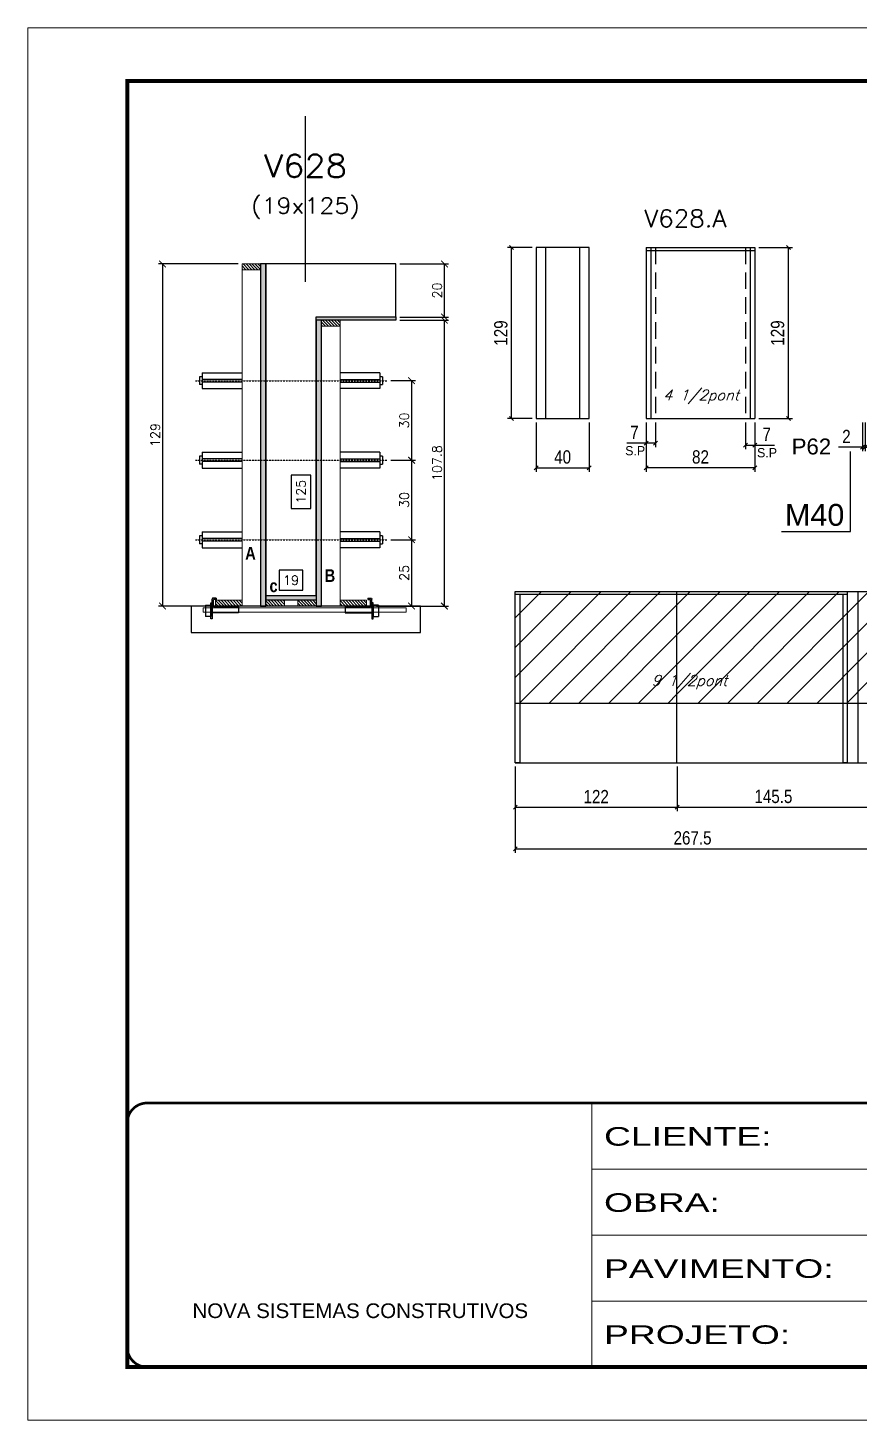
# Model space of a CAD drawing. Extents: x -20960 to -5926, y -2106 to 21915.
# Drawn here: x -7411 to -6784, y 12825 to 13875 of the extents above; entities that cross this region are included whole.
import ezdxf
from ezdxf.enums import TextEntityAlignment as Align

# ---------------------------------------------------------------- set-up
doc = ezdxf.new("R2010")
doc.units = 0
for name, pattern in [('CONTINUO', [0]), ('DASHED', [0.75, 0.5, -0.25]), ('HIDDEN', [0.375, 0.25, -0.125])]:
    doc.linetypes.add(name, pattern=pattern)
for name, color, linetype in [('5', 5, 'Continuous'), ('barrote', 251, 'Continuous'), ('COTA', 241, 'Continuous'), ('Cota Seção (2x)', 4, 'Continuous'), ('detalhes', 4, 'Continuous'), ('NOMENCLATURA', 7, 'Continuous'), ('Painéis', 200, 'Continuous'), ('presilha', 1, 'Continuous'), ('Reaproveitamento', 251, 'Continuous'), ('SARR_2.2x7', 40, 'Continuous'), ('SARR_3.5x7', 81, 'Continuous'), ('TENSOR', 3, 'Continuous'), ('texto', 7, 'Continuous'), ('Texto de Titulo', 7, 'Continuous'), ('Texto Qtd Sarr', 242, 'Continuous')]:
    doc.layers.add(name, color=color, linetype=linetype)
for name, color, linetype, lineweight in [('CONCRETO', 251, 'Continuous', 25), ('Folhas', 255, 'Continuous', 9), ('Hachura', 251, 'Continuous', 9), ('Madeira', 126, 'Continuous', 18), ('SARRAFO DE PRESSAO', 251, 'DASHED', 9), ('SCO-___-LAJ', 2, 'Continuous', 0), ('Texto Seção', 7, 'Continuous', 15)]:
    doc.layers.add(name, color=color, linetype=linetype, lineweight=lineweight)
doc.styles.add('ARIAL', font='arial.ttf')
doc.styles.add('COTA TECNICA', font='techl___.ttf', dxfattribs={"height": 10})
doc.styles.add('REGUA-120', font='ROMANS.shx', dxfattribs={"height": 15})
doc.styles.add('Romans', font='romans.shx')
doc.styles.add('ROMAS860', font='ROMAS860.SHX')
doc.styles.get("Standard").update_dxf_attribs({"font": 'arial.ttf'})
doc.styles.add('TECNICA', font='techb___.ttf', dxfattribs={"height": 10})
doc.styles.add('Tecnologia', font='')
doc.styles.get('Tecnologia').set_extended_font_data('Forgotten Futurist')
doc.dimstyles.new('Cota Seção (2x)', dxfattribs={"dimtxt": 7, "dimasz": 5, "dimexe": 3, "dimexo": 3, "dimgap": 2, "dimtad": 3, "dimdec": 1, "dimlfac": 0.5, "dimzin": 12, "dimdsep": 46, "dimtxsty": 'Romans', "dimblk": 'ARCHTICK', "dimcen": 0, "dimclrd": 4, "dimclre": 4, "dimclrt": 1, "dimadec": 1, "dimazin": 3, "dimtfac": 1, "dimtdec": 1, "dimtmove": 0, "dimatfit": 3, "dimldrblk": 'OBLIQUE', "dimfxl": 1, "dimtolj": 1, "dimtzin": 12, "dimarcsym": 0})
doc.dimstyles.new('Cota Seção interna', dxfattribs={"dimtxt": 7, "dimasz": 6, "dimexe": 0.18, "dimexo": 2, "dimgap": -4, "dimtad": 3, "dimdec": 1, "dimlfac": 0.5, "dimzin": 12, "dimdsep": 46, "dimtxsty": 'Romans', "dimblk": 'ARCHTICK', "dimcen": 0.09, "dimse1": 1, "dimse2": 1, "dimsd1": 1, "dimsd2": 1, "dimclrd": 180, "dimclre": 5, "dimclrt": 1, "dimadec": 0, "dimazin": 3, "dimtfac": 1, "dimtdec": 1, "dimtofl": 0, "dimtmove": 0, "dimatfit": 3, "dimldrblk": 'ARCHTICK', "dimfxl": 1, "dimtolj": 1, "dimtzin": 0, "dimarcsym": 0})
doc.dimstyles.new('PAINEL', dxfattribs={"dimtxt": 10, "dimasz": 3, "dimexe": 3, "dimexo": 3, "dimgap": 3, "dimtad": 1, "dimdec": 1, "dimzin": 12, "dimdsep": 46, "dimtxsty": 'COTA TECNICA', "dimblk1": 'OBLIQUE', "dimblk2": 'OBLIQUE', "dimsah": 1, "dimcen": 0.9, "dimclrd": 4, "dimclre": 4, "dimclrt": 240, "dimadec": 1, "dimazin": 3, "dimtfac": 1, "dimtdec": 1, "dimtmove": 0, "dimatfit": 3, "dimfxl": 1, "dimtolj": 1, "dimtzin": 12, "dimarcsym": 0})
pattern_1 = [(45, (-13.5, -4594.3), (-11.22532, 11.22532), [])]

# ---------------------------------------------------------------- blocks, each defined once
blk = doc.blocks.new('9999999999')
at = {"color": 30, "linetype": 'CONTINUO'}
for p, q in [((98564.6, 34230.2), (98564.6, 34429.4)), ((98564.6, 34379.6), (99584, 34379.6)), ((98564.6, 34329.8), (99488, 34329.8)), ((98564.6, 34280), (99488, 34280))]:
    blk.add_line(p, q, dxfattribs=at)
at = {"color": 30, "linetype": 'CONTINUO', "const_width": 2}
blk.add_lwpolyline([(99584, 34230.2), (99584, 34414.4, 0.414214), (99569, 34429.4), (98229, 34429.4, 0.414214), (98214, 34414.4), (98214, 34245.2, 0.414214), (98229, 34230.2), (99584, 34230.2)], format="xyb", dxfattribs=at)
at = {"layer": 'Folhas'}
blk.add_lwpolyline([(98139, 34190.2), (99624, 34190.2), (99624, 35240.2), (98139, 35240.2)], close=True, dxfattribs=at)
at = {"layer": 'Folhas', "color": 30, "const_width": 3}
blk.add_lwpolyline([(98214, 34230.2), (99584, 34230.2), (99584, 35200.2), (98214, 35200.2)], close=True, dxfattribs=at)
at = {"color": 7, "linetype": 'Continuous', "ltscale": 5, "style": 'ARIAL'}
blk.add_text('NOVA SISTEMAS CONSTRUTIVOS', height=11.059, dxfattribs=at).set_placement((98263.2, 34267.2))
at = {"layer": 'Folhas', "color": 7, "style": 'Tecnologia', "width": 1.5}
for s, p in [('CLIENTE:', (98573.7, 34397.2)), ('OBRA:', (98573.7, 34347.3)), ('PAVIMENTO:', (98573.7, 34297.5)), ('PROJETO:', (98573.7, 34247.7))]:
    blk.add_text(s, height=14, dxfattribs=at).set_placement(p)
blk = doc.blocks.new('_Oblique')
at = {"color": 0, "linetype": 'ByBlock', "lineweight": -2}
blk.add_line((-0.5, -0.5), (0.5, 0.5), dxfattribs=at)
blk = doc.blocks.new('*D990')
at = {"layer": 'COTA', "color": 4, "lineweight": -2, "ltscale": 25, "transparency": 16777216}
for p, q in [((-7043.7, 13318.2), (-7043.7, 13253.3)), ((-6776.2, 13318.2), (-6776.2, 13253.3)), ((-7043.7, 13256.3), (-6776.2, 13256.3))]:
    blk.add_line(p, q, dxfattribs=at)
at = {"layer": 'Defpoints', "color": 0, "ltscale": 25, "transparency": 16777216}
for p in [(-7043.7, 13321.2), (-6776.2, 13321.2), (-6776.2, 13256.3)]:
    blk.add_point(p, dxfattribs=at)
at = {"layer": 'COTA', "color": 4, "lineweight": -2, "ltscale": 25, "transparency": 16777216, "xscale": 3, "yscale": 3, "zscale": 3, "rotation": 180}
blk.add_blockref('_Oblique', (-7043.7, 13256.3), dxfattribs=at)
at = {"layer": 'COTA', "color": 4, "lineweight": -2, "ltscale": 25, "transparency": 16777216, "xscale": 3, "yscale": 3, "zscale": 3}
blk.add_blockref('_Oblique', (-6776.2, 13256.3), dxfattribs=at)
at = {"layer": 'COTA', "color": 240, "ltscale": 25, "transparency": 16777216, "insert": (-6910, 13264.4), "char_height": 10, "attachment_point": 5, "style": 'COTA TECNICA'}
blk.add_mtext('\\A1;267.5', dxfattribs=at)
blk = doc.blocks.new('*D991')
at = {"layer": 'COTA', "color": 4, "lineweight": -2, "ltscale": 25, "transparency": 16777216}
for p, q in [((-7043.7, 13318.2), (-7043.7, 13284.6)), ((-6921.7, 13318.2), (-6921.7, 13284.6)), ((-7043.7, 13287.6), (-6921.7, 13287.6))]:
    blk.add_line(p, q, dxfattribs=at)
at = {"layer": 'Defpoints', "color": 0, "ltscale": 25, "transparency": 16777216}
for p in [(-7043.7, 13321.2), (-6921.7, 13321.2), (-6921.7, 13287.6)]:
    blk.add_point(p, dxfattribs=at)
at = {"layer": 'COTA', "color": 4, "lineweight": -2, "ltscale": 25, "transparency": 16777216, "xscale": 3, "yscale": 3, "zscale": 3, "rotation": 180}
blk.add_blockref('_Oblique', (-7043.7, 13287.6), dxfattribs=at)
at = {"layer": 'COTA', "color": 4, "lineweight": -2, "ltscale": 25, "transparency": 16777216, "xscale": 3, "yscale": 3, "zscale": 3}
blk.add_blockref('_Oblique', (-6921.7, 13287.6), dxfattribs=at)
at = {"layer": 'COTA', "color": 240, "ltscale": 25, "transparency": 16777216, "insert": (-6982.7, 13295.6), "char_height": 10, "attachment_point": 5, "style": 'COTA TECNICA'}
blk.add_mtext('\\A1;122', dxfattribs=at)
blk = doc.blocks.new('*D992')
at = {"layer": 'COTA', "color": 4, "lineweight": -2, "ltscale": 25, "transparency": 16777216}
for p, q in [((-6921.7, 13318.2), (-6921.7, 13284.6)), ((-6776.2, 13318.2), (-6776.2, 13284.6)), ((-6921.7, 13287.6), (-6776.2, 13287.6))]:
    blk.add_line(p, q, dxfattribs=at)
at = {"layer": 'Defpoints', "color": 0, "ltscale": 25, "transparency": 16777216}
for p in [(-6921.7, 13321.2), (-6776.2, 13321.2), (-6776.2, 13287.6)]:
    blk.add_point(p, dxfattribs=at)
at = {"layer": 'COTA', "color": 4, "lineweight": -2, "ltscale": 25, "transparency": 16777216, "xscale": 3, "yscale": 3, "zscale": 3, "rotation": 180}
blk.add_blockref('_Oblique', (-6921.7, 13287.6), dxfattribs=at)
at = {"layer": 'COTA', "color": 4, "lineweight": -2, "ltscale": 25, "transparency": 16777216, "xscale": 3, "yscale": 3, "zscale": 3}
blk.add_blockref('_Oblique', (-6776.2, 13287.6), dxfattribs=at)
at = {"layer": 'COTA', "color": 240, "ltscale": 25, "transparency": 16777216, "insert": (-6849, 13295.7), "char_height": 10, "attachment_point": 5, "style": 'COTA TECNICA'}
blk.add_mtext('\\A1;145.5', dxfattribs=at)
blk = doc.blocks.new('titulo1')
at = {"layer": 'Defpoints', "color": 252, "linetype": 'HIDDEN', "ltscale": 2}
blk.add_line((0, 0), (0, 125), dxfattribs=at)
at = {"layer": 'Defpoints', "style": 'Romans', "oblique": 15}
blk.add_attdef('FOLHA', text='', height=10, dxfattribs=at).set_placement((0, 15.6), align=Align.MIDDLE_CENTER)
at = {"layer": 'Texto Qtd Sarr', "color": 3, "style": 'Romans', "oblique": 15}
for tag, height, p in [('TITULO', 17, (0, 71.4)), ('SEÇÃO', 12, (0, 41.5))]:
    blk.add_attdef(tag, text='', height=height, dxfattribs=at).set_placement(p, align=Align.MIDDLE_CENTER)
blk = doc.blocks.new('_ArchTick')
at = {"color": 0, "linetype": 'ByBlock', "const_width": 0.15}
blk.add_lwpolyline([(-0.5, -0.5), (0.5, 0.5)], dxfattribs=at)
blk = doc.blocks.new('*D993')
at = {"layer": 'COTA', "color": 4, "lineweight": -2, "transparency": 16777216}
for p, q in [((-7130.9, 13654.9), (-7094.2, 13654.9)), ((-7097.2, 13439.3), (-7097.2, 13654.9)), ((-7148.5, 13439.3), (-7094.2, 13439.3))]:
    blk.add_line(p, q, dxfattribs=at)
at = {"layer": 'Defpoints', "color": 0, "transparency": 16777216}
for p in [(-7133.9, 13654.9), (-7097.2, 13654.9), (-7151.5, 13439.3)]:
    blk.add_point(p, dxfattribs=at)
at = {"layer": 'COTA', "color": 4, "lineweight": -2, "transparency": 16777216, "xscale": 5, "yscale": 5, "zscale": 5}
for p, rotation in [((-7097.2, 13654.9), 90), ((-7097.2, 13439.3), 270)]:
    blk.add_blockref('_ArchTick', p, dxfattribs=dict(at, rotation=rotation))
at = {"layer": 'COTA', "color": 1, "transparency": 16777216, "insert": (-7102.7, 13547.1), "char_height": 7, "attachment_point": 5, "rotation": 90, "style": 'Romans'}
blk.add_mtext('\\A1;107.8', dxfattribs=at)
blk = doc.blocks.new('*D994')
at = {"layer": 'COTA', "color": 4, "lineweight": -2, "transparency": 16777216}
for p, q in [((-7130.9, 13697.3), (-7094.2, 13697.3)), ((-7097.2, 13657.3), (-7097.2, 13697.3)), ((-7130.9, 13657.3), (-7094.2, 13657.3))]:
    blk.add_line(p, q, dxfattribs=at)
at = {"layer": 'Defpoints', "color": 0, "transparency": 16777216}
for p in [(-7133.9, 13697.3), (-7097.2, 13697.3), (-7133.9, 13657.3)]:
    blk.add_point(p, dxfattribs=at)
at = {"layer": 'COTA', "color": 4, "lineweight": -2, "transparency": 16777216, "xscale": 5, "yscale": 5, "zscale": 5}
for p, rotation in [((-7097.2, 13697.3), 90), ((-7097.2, 13657.3), 270)]:
    blk.add_blockref('_ArchTick', p, dxfattribs=dict(at, rotation=rotation))
at = {"layer": 'COTA', "color": 1, "transparency": 16777216, "insert": (-7102.7, 13677.3), "char_height": 7, "attachment_point": 5, "rotation": 90, "style": 'Romans'}
blk.add_mtext('\\A1;20', dxfattribs=at)
blk = doc.blocks.new('*D995')
at = {"layer": 'Cota Seção (2x)', "color": 180, "lineweight": -2, "transparency": 16777216}
for p, q in [((-7197.9, 13538), (-7212.9, 13538)), ((-7212.9, 13538), (-7212.9, 13513)), ((-7197.9, 13513), (-7197.9, 13538)), ((-7212.9, 13513), (-7197.9, 13513))]:
    blk.add_line(p, q, dxfattribs=at)
at = {"layer": 'Defpoints', "color": 0, "transparency": 16777216}
for p in [(-7193.9, 13697.3), (-7193.9, 13697.3), (-7193.9, 13447.3)]:
    blk.add_point(p, dxfattribs=at)
at = {"layer": 'Cota Seção (2x)', "color": 1, "transparency": 16777216, "insert": (-7205.4, 13525.5), "char_height": 7, "attachment_point": 5, "rotation": 90, "style": 'Romans'}
blk.add_mtext('\\A1;125', dxfattribs=at)
blk = doc.blocks.new('PRESILHA METÁLICA 1')
at = {"layer": 'presilha'}
for p, q in [((7.5, 10.6), (7.5, 19.9)), ((12, 21), (8.6, 21)), ((9, 11.6), (9, 18.9)), ((12, 19.5), (9.6, 19.5)), ((12, 21), (12, 19.5)), ((0, 13), (6, 13)), ((0, 13), (0, 0)), ((6, 0), (0, 0)), ((6, 15.5), (7.5, 15.5)), ((6, -2.5), (6, 15.5)), ((6, 13), (6, 0)), ((7.5, 15.5), (7.5, -2.5)), ((37.5, 4.1), (7.5, 4.1)), ((37.5, 11), (9.6, 11)), ((37.5, 11), (37.5, 4.1)), ((7.5, -2.5), (6, -2.5))]:
    blk.add_line(p, q, dxfattribs=at)
for centre, radius, start, end in [((8.6, 19.9), 1.14, 90, 180), ((9.6, 18.9), 0.57, 90, 180), ((9.6, 11.6), 0.57, 180, 270)]:
    blk.add_arc(centre, radius, start, end, dxfattribs=at)
blk = doc.blocks.new('*D996')
at = {"layer": 'Cota Seção (2x)', "color": 180, "lineweight": -2, "transparency": 16777216}
for p, q in [((-7203.9, 13466.3), (-7221.9, 13466.3)), ((-7221.9, 13466.3), (-7221.9, 13451.3)), ((-7203.9, 13451.3), (-7203.9, 13466.3)), ((-7221.9, 13451.3), (-7203.9, 13451.3))]:
    blk.add_line(p, q, dxfattribs=at)
at = {"layer": 'Defpoints', "color": 0, "transparency": 16777216}
for p in [(-7193.9, 13447.3), (-7231.9, 13439.3), (-7193.9, 13439.3)]:
    blk.add_point(p, dxfattribs=at)
at = {"layer": 'Cota Seção (2x)', "color": 1, "transparency": 16777216, "insert": (-7212.9, 13458.8), "char_height": 7, "attachment_point": 5, "style": 'Romans'}
blk.add_mtext('\\A1;19', dxfattribs=at)
blk = doc.blocks.new('*D997')
at = {"layer": 'COTA', "color": 4, "lineweight": -2, "transparency": 16777216}
for p, q in [((-7252.9, 13697.3), (-7312.9, 13697.3)), ((-7309.9, 13697.3), (-7309.9, 13439.3)), ((-7252.9, 13439.3), (-7312.9, 13439.3))]:
    blk.add_line(p, q, dxfattribs=at)
at = {"layer": 'Defpoints', "color": 0, "transparency": 16777216}
for p in [(-7249.9, 13697.3), (-7309.9, 13439.3), (-7249.9, 13439.3)]:
    blk.add_point(p, dxfattribs=at)
at = {"layer": 'COTA', "color": 4, "lineweight": -2, "transparency": 16777216, "xscale": 5, "yscale": 5, "zscale": 5}
for p, rotation in [((-7309.9, 13697.3), 90), ((-7309.9, 13439.3), 270)]:
    blk.add_blockref('_ArchTick', p, dxfattribs=dict(at, rotation=rotation))
at = {"layer": 'COTA', "color": 1, "transparency": 16777216, "insert": (-7315.4, 13568.3), "char_height": 7, "attachment_point": 5, "rotation": 90, "style": 'Romans'}
blk.add_mtext('\\A1;129', dxfattribs=at)
blk = doc.blocks.new('*D998')
at = {"layer": 'COTA', "color": 4, "lineweight": -2, "transparency": 16777216}
for p, q in [((-7137.6, 13489.3), (-7119, 13489.3)), ((-7122, 13489.3), (-7122, 13439.3)), ((-7137.6, 13439.3), (-7119, 13439.3))]:
    blk.add_line(p, q, dxfattribs=at)
at = {"layer": 'Defpoints', "color": 0, "transparency": 16777216}
for p in [(-7140.6, 13489.3), (-7140.6, 13439.3), (-7122, 13439.3)]:
    blk.add_point(p, dxfattribs=at)
at = {"layer": 'COTA', "color": 4, "lineweight": -2, "transparency": 16777216, "xscale": 5, "yscale": 5, "zscale": 5}
for p, rotation in [((-7122, 13489.3), 90), ((-7122, 13439.3), 270)]:
    blk.add_blockref('_ArchTick', p, dxfattribs=dict(at, rotation=rotation))
at = {"layer": 'COTA', "color": 1, "transparency": 16777216, "insert": (-7127.5, 13464.3), "char_height": 7, "attachment_point": 5, "rotation": 90, "style": 'Romans'}
blk.add_mtext('\\A1;25', dxfattribs=at)
blk = doc.blocks.new('*D1132')
at = {"layer": 'COTA', "color": 4, "lineweight": -2, "ltscale": 25, "transparency": 16777216}
for p, q in [((-6870, 13577.7), (-6870, 13557.7)), ((-6863, 13577.7), (-6863, 13557.7)), ((-6870, 13560.7), (-6863, 13560.7)), ((-6863, 13560.7), (-6848.2, 13560.7))]:
    blk.add_line(p, q, dxfattribs=at)
at = {"layer": 'Defpoints', "color": 0, "ltscale": 25, "transparency": 16777216}
for p in [(-6870, 13580.7), (-6863, 13580.7), (-6863, 13560.7)]:
    blk.add_point(p, dxfattribs=at)
at = {"layer": 'COTA', "color": 4, "lineweight": -2, "ltscale": 25, "transparency": 16777216, "xscale": 3, "yscale": 3, "zscale": 3, "rotation": 180}
blk.add_blockref('_Oblique', (-6870, 13560.7), dxfattribs=at)
at = {"layer": 'COTA', "color": 4, "lineweight": -2, "ltscale": 25, "transparency": 16777216, "xscale": 3, "yscale": 3, "zscale": 3}
blk.add_blockref('_Oblique', (-6863, 13560.7), dxfattribs=at)
at = {"layer": 'COTA', "color": 240, "ltscale": 25, "transparency": 16777216, "insert": (-6854.1, 13568.8), "char_height": 10, "attachment_point": 5, "style": 'COTA TECNICA'}
blk.add_mtext('\\A1;7', dxfattribs=at)
blk = doc.blocks.new('*D1133')
at = {"layer": 'COTA', "color": 4, "lineweight": -2, "ltscale": 25, "transparency": 16777216}
for p, q in [((-6945, 13577.7), (-6945, 13559.2)), ((-6938, 13577.7), (-6938, 13559.2)), ((-6945, 13562.2), (-6959.7, 13562.2)), ((-6938, 13562.2), (-6945, 13562.2))]:
    blk.add_line(p, q, dxfattribs=at)
at = {"layer": 'Defpoints', "color": 0, "ltscale": 25, "transparency": 16777216}
for p in [(-6945, 13580.7), (-6938, 13580.7), (-6945, 13562.2)]:
    blk.add_point(p, dxfattribs=at)
at = {"layer": 'COTA', "color": 4, "lineweight": -2, "ltscale": 25, "transparency": 16777216, "xscale": 3, "yscale": 3, "zscale": 3, "rotation": 180}
blk.add_blockref('_Oblique', (-6945, 13562.2), dxfattribs=at)
at = {"layer": 'COTA', "color": 4, "lineweight": -2, "ltscale": 25, "transparency": 16777216, "xscale": 3, "yscale": 3, "zscale": 3}
blk.add_blockref('_Oblique', (-6938, 13562.2), dxfattribs=at)
at = {"layer": 'COTA', "color": 240, "ltscale": 25, "transparency": 16777216, "insert": (-6953.8, 13570.3), "char_height": 10, "attachment_point": 5, "style": 'COTA TECNICA'}
blk.add_mtext('\\A1;7', dxfattribs=at)
blk = doc.blocks.new('*D1134')
at = {"layer": 'COTA', "color": 4, "lineweight": -2, "ltscale": 25, "transparency": 16777216}
for p, q in [((-6945, 13577.7), (-6945, 13540.6)), ((-6863, 13577.7), (-6863, 13540.6)), ((-6863, 13543.6), (-6945, 13543.6))]:
    blk.add_line(p, q, dxfattribs=at)
at = {"layer": 'Defpoints', "color": 0, "ltscale": 25, "transparency": 16777216}
for p in [(-6945, 13580.7), (-6863, 13580.7), (-6945, 13543.6)]:
    blk.add_point(p, dxfattribs=at)
at = {"layer": 'COTA', "color": 4, "lineweight": -2, "ltscale": 25, "transparency": 16777216, "xscale": 3, "yscale": 3, "zscale": 3, "rotation": 180}
blk.add_blockref('_Oblique', (-6945, 13543.6), dxfattribs=at)
at = {"layer": 'COTA', "color": 4, "lineweight": -2, "ltscale": 25, "transparency": 16777216, "xscale": 3, "yscale": 3, "zscale": 3}
blk.add_blockref('_Oblique', (-6863, 13543.6), dxfattribs=at)
at = {"layer": 'COTA', "color": 240, "ltscale": 25, "transparency": 16777216, "insert": (-6904, 13551.7), "char_height": 10, "attachment_point": 5, "style": 'COTA TECNICA'}
blk.add_mtext('\\A1;82', dxfattribs=at)
blk = doc.blocks.new('*D1135')
at = {"layer": 'COTA', "color": 4, "lineweight": -2, "ltscale": 25, "transparency": 16777216}
for p, q in [((-6860, 13709.7), (-6834.7, 13709.7)), ((-6837.7, 13580.7), (-6837.7, 13709.7)), ((-6860, 13580.7), (-6834.7, 13580.7))]:
    blk.add_line(p, q, dxfattribs=at)
at = {"layer": 'Defpoints', "color": 0, "ltscale": 25, "transparency": 16777216}
for p in [(-6863, 13709.7), (-6837.7, 13709.7), (-6863, 13580.7)]:
    blk.add_point(p, dxfattribs=at)
at = {"layer": 'COTA', "color": 4, "lineweight": -2, "ltscale": 25, "transparency": 16777216, "xscale": 3, "yscale": 3, "zscale": 3}
for p, rotation in [((-6837.7, 13709.7), 90), ((-6837.7, 13580.7), 270)]:
    blk.add_blockref('_Oblique', p, dxfattribs=dict(at, rotation=rotation))
at = {"layer": 'COTA', "color": 240, "ltscale": 25, "transparency": 16777216, "insert": (-6845.8, 13645.2), "char_height": 10, "attachment_point": 5, "rotation": 90, "style": 'COTA TECNICA'}
blk.add_mtext('\\A1;129', dxfattribs=at)
blk = doc.blocks.new('*D1136')
at = {"layer": 'COTA', "color": 4, "lineweight": -2, "ltscale": 25, "transparency": 16777216}
for p, q in [((-6781.8, 13577.7), (-6781.8, 13556.2)), ((-6779.8, 13577.7), (-6779.8, 13556.2)), ((-6781.8, 13559.2), (-6800, 13559.2)), ((-6779.8, 13559.2), (-6781.8, 13559.2)), ((-6779.8, 13559.2), (-6776.8, 13559.2))]:
    blk.add_line(p, q, dxfattribs=at)
at = {"layer": 'Defpoints', "color": 0, "ltscale": 25, "transparency": 16777216}
for p in [(-6781.8, 13580.7), (-6779.8, 13580.7), (-6781.8, 13559.2)]:
    blk.add_point(p, dxfattribs=at)
at = {"layer": 'COTA', "color": 4, "lineweight": -2, "ltscale": 25, "transparency": 16777216, "xscale": 3, "yscale": 3, "zscale": 3}
blk.add_blockref('_Oblique', (-6781.8, 13559.2), dxfattribs=at)
at = {"layer": 'COTA', "color": 4, "lineweight": -2, "ltscale": 25, "transparency": 16777216, "xscale": 3, "yscale": 3, "zscale": 3, "rotation": 180}
blk.add_blockref('_Oblique', (-6779.8, 13559.2), dxfattribs=at)
at = {"layer": 'COTA', "color": 240, "ltscale": 25, "transparency": 16777216, "insert": (-6793.9, 13567.2), "char_height": 10, "attachment_point": 5, "style": 'COTA TECNICA'}
blk.add_mtext('\\A1;2', dxfattribs=at)
blk = doc.blocks.new('*D1009')
at = {"layer": 'COTA', "color": 4, "lineweight": -2, "ltscale": 25, "transparency": 16777216}
for p, q in [((-7028, 13577.7), (-7028, 13540.6)), ((-6988, 13577.7), (-6988, 13540.6)), ((-7028, 13543.6), (-6988, 13543.6))]:
    blk.add_line(p, q, dxfattribs=at)
at = {"layer": 'Defpoints', "color": 0, "ltscale": 25, "transparency": 16777216}
for p in [(-7028, 13580.7), (-6988, 13580.7), (-6988, 13543.6)]:
    blk.add_point(p, dxfattribs=at)
at = {"layer": 'COTA', "color": 4, "lineweight": -2, "ltscale": 25, "transparency": 16777216, "xscale": 3, "yscale": 3, "zscale": 3, "rotation": 180}
blk.add_blockref('_Oblique', (-7028, 13543.6), dxfattribs=at)
at = {"layer": 'COTA', "color": 4, "lineweight": -2, "ltscale": 25, "transparency": 16777216, "xscale": 3, "yscale": 3, "zscale": 3}
blk.add_blockref('_Oblique', (-6988, 13543.6), dxfattribs=at)
at = {"layer": 'COTA', "color": 240, "ltscale": 25, "transparency": 16777216, "insert": (-7008, 13551.7), "char_height": 10, "attachment_point": 5, "style": 'COTA TECNICA'}
blk.add_mtext('\\A1;40', dxfattribs=at)
blk = doc.blocks.new('*D1010')
at = {"layer": 'COTA', "color": 4, "lineweight": -2, "ltscale": 25, "transparency": 16777216}
for p, q in [((-7031, 13709.7), (-7049.5, 13709.7)), ((-7046.5, 13580.7), (-7046.5, 13709.7)), ((-7031, 13580.7), (-7049.5, 13580.7))]:
    blk.add_line(p, q, dxfattribs=at)
at = {"layer": 'Defpoints', "color": 0, "ltscale": 25, "transparency": 16777216}
for p in [(-7046.5, 13709.7), (-7028, 13709.7), (-7028, 13580.7)]:
    blk.add_point(p, dxfattribs=at)
at = {"layer": 'COTA', "color": 4, "lineweight": -2, "ltscale": 25, "transparency": 16777216, "xscale": 3, "yscale": 3, "zscale": 3}
for p, rotation in [((-7046.5, 13709.7), 90), ((-7046.5, 13580.7), 270)]:
    blk.add_blockref('_Oblique', p, dxfattribs=dict(at, rotation=rotation))
at = {"layer": 'COTA', "color": 240, "ltscale": 25, "transparency": 16777216, "insert": (-7054.6, 13645.2), "char_height": 10, "attachment_point": 5, "rotation": 90, "style": 'COTA TECNICA'}
blk.add_mtext('\\A1;129', dxfattribs=at)
blk = doc.blocks.new('*D1001')
at = {"layer": 'COTA', "color": 4, "lineweight": -2, "transparency": 16777216}
for p, q in [((-7137.6, 13549.3), (-7119, 13549.3)), ((-7122, 13549.3), (-7122, 13489.3)), ((-7137.6, 13489.3), (-7119, 13489.3))]:
    blk.add_line(p, q, dxfattribs=at)
at = {"layer": 'Defpoints', "color": 0, "transparency": 16777216}
for p in [(-7140.6, 13549.3), (-7140.6, 13489.3), (-7122, 13489.3)]:
    blk.add_point(p, dxfattribs=at)
at = {"layer": 'COTA', "color": 4, "lineweight": -2, "transparency": 16777216, "xscale": 5, "yscale": 5, "zscale": 5}
for p, rotation in [((-7122, 13549.3), 90), ((-7122, 13489.3), 270)]:
    blk.add_blockref('_ArchTick', p, dxfattribs=dict(at, rotation=rotation))
at = {"layer": 'COTA', "color": 1, "transparency": 16777216, "insert": (-7127.5, 13519.3), "char_height": 7, "attachment_point": 5, "rotation": 90, "style": 'Romans'}
blk.add_mtext('\\A1;30', dxfattribs=at)
blk = doc.blocks.new('*D1002')
at = {"layer": 'COTA', "color": 4, "lineweight": -2, "transparency": 16777216}
for p, q in [((-7137.6, 13609.3), (-7119, 13609.3)), ((-7122, 13609.3), (-7122, 13549.3)), ((-7135.8, 13549.3), (-7119, 13549.3))]:
    blk.add_line(p, q, dxfattribs=at)
at = {"layer": 'Defpoints', "color": 0, "transparency": 16777216}
for p in [(-7140.6, 13609.3), (-7138.8, 13549.3), (-7122, 13549.3)]:
    blk.add_point(p, dxfattribs=at)
at = {"layer": 'COTA', "color": 4, "lineweight": -2, "transparency": 16777216, "xscale": 5, "yscale": 5, "zscale": 5}
for p, rotation in [((-7122, 13609.3), 90), ((-7122, 13549.3), 270)]:
    blk.add_blockref('_ArchTick', p, dxfattribs=dict(at, rotation=rotation))
at = {"layer": 'COTA', "color": 1, "transparency": 16777216, "insert": (-7127.5, 13579.3), "char_height": 7, "attachment_point": 5, "rotation": 90, "style": 'Romans'}
blk.add_mtext('\\A1;30', dxfattribs=at)

msp = doc.modelspace()

# ---------------------------------------------------------------- hatches: boundary and pattern name
at = {"layer": 'Hachura'}
h = msp.add_hatch(dxfattribs=at)
h.set_pattern_fill('ANSI31', color=256, scale=0.5, angle=270, style=0)
h.set_pattern_definition([(315, (15655.9332, 5389.6696), (1.12253202, 1.12253202), [])])
h.paths.add_polyline_path([(-7249.89, 13692.91), (-7249.89, 13697.31), (-7235.89, 13697.31), (-7235.89, 13692.91)])
h = msp.add_hatch(color=256, dxfattribs=at)
h.dxf.hatch_style = 1
h.paths.add_polyline_path([(-7231.89, 13697.31), (-7235.89, 13697.31), (-7235.89, 13439.31), (-7231.89, 13439.31)])
h = msp.add_hatch(color=256, dxfattribs=at)
h.dxf.hatch_style = 1
h.paths.add_polyline_path([(-7193.89, 13654.91), (-7193.89, 13657.31), (-7133.89, 13657.31), (-7133.89, 13654.91)])
h = msp.add_hatch(color=256, dxfattribs=at)
h.dxf.hatch_style = 1
h.paths.add_polyline_path([(-7189.89, 13654.91), (-7193.89, 13654.91), (-7193.89, 13439.31), (-7189.89, 13439.31)])
h = msp.add_hatch(dxfattribs=at)
h.set_pattern_fill('ANSI31', color=256, scale=0.5, angle=270, style=0)
h.set_pattern_definition([(315, (15715.9332, 5347.2696), (1.12253202, 1.12253202), [])])
h.paths.add_polyline_path([(-7189.89, 13650.51), (-7189.89, 13654.91), (-7175.89, 13654.91), (-7175.89, 13650.51)])
h = msp.add_hatch(dxfattribs=at)
h.set_pattern_fill('ANSI31', color=256, scale=0.5, angle=270, style=0)
h.set_pattern_definition([(315, (15621.9332, 5209.6696), (1.12253202, 1.12253202), [])])
h.paths.add_polyline_path([(-7249.89, 13439.31), (-7249.89, 13443.71), (-7269.89, 13443.71), (-7269.89, 13439.31)])
h = msp.add_hatch(color=256, dxfattribs=at)
h.dxf.hatch_style = 1
h.paths.add_polyline_path([(-7231.88, 13443.71), (-7231.88, 13447.31), (-7193.89, 13447.31), (-7193.89, 13443.71)])
h = msp.add_hatch(dxfattribs=at)
h.set_pattern_fill('ANSI31', color=256, scale=0.5, angle=270, style=0)
h.set_pattern_definition([(315, (15724.7353, 5209.6696), (1.12253202, 1.12253202), [])])
h.paths.add_polyline_path([(-7231.88, 13439.31), (-7231.88, 13443.71), (-7217.88, 13443.71), (-7217.88, 13439.31)])
h = msp.add_hatch(dxfattribs=at)
h.set_pattern_fill('ANSI31', color=256, scale=0.5, angle=270, style=0)
h.set_pattern_definition([(315, (15724.7332, 5209.6696), (1.12253202, 1.12253202), [])])
h.paths.add_polyline_path([(-7193.89, 13439.31), (-7193.89, 13443.71), (-7207.89, 13443.71), (-7207.89, 13439.31)])
h = msp.add_hatch(dxfattribs=at)
h.set_pattern_fill('ANSI31', color=256, scale=0.5, angle=270, style=0)
h.set_pattern_definition([(315, (15715.9332, 5209.6696), (1.12253202, 1.12253202), [])])
h.paths.add_polyline_path([(-7155.89, 13439.31), (-7155.89, 13443.71), (-7175.89, 13443.71), (-7175.89, 13439.31)])
at = {"layer": 'Reaproveitamento'}
h = msp.add_hatch(dxfattribs=at)
h.set_pattern_fill('ANSI31', color=256, scale=5)
h.set_pattern_definition(pattern_1)
h.paths.add_polyline_path([(-6921.73, 13366.19), (-6921.73, 13450.19), (-7043.73, 13450.19), (-7043.73, 13366.19)])
h = msp.add_hatch(dxfattribs=at)
h.set_pattern_fill('ANSI31', color=256, scale=5)
h.set_pattern_definition(pattern_1)
h.paths.add_polyline_path([(-6778.23, 13366.19), (-6778.23, 13450.19), (-6921.73, 13450.19), (-6921.73, 13366.19)])

# ---------------------------------------------------------------- linework, layer by layer
at = {"ltscale": 3}
for p, q in [((-7281.89, 13612.28), (-7281.89, 13606.28)), ((-7279.89, 13612.28), (-7281.89, 13612.28)), ((-7279.89, 13615.28), (-7279.89, 13603.28)), ((-7279.89, 13615.28), (-7249.89, 13615.28)), ((-7249.89, 13610.28), (-7279.89, 13610.28)), ((-7249.89, 13608.28), (-7279.89, 13608.28)), ((-7145.89, 13615.28), (-7175.89, 13615.28)), ((-7175.89, 13610.28), (-7145.89, 13610.28)), ((-7175.89, 13608.28), (-7145.89, 13608.28)), ((-7145.89, 13615.28), (-7145.89, 13603.28)), ((-7143.89, 13612.28), (-7145.89, 13612.28)), ((-7143.89, 13612.28), (-7143.89, 13606.28)), ((-7279.89, 13606.28), (-7281.89, 13606.28)), ((-7279.89, 13603.28), (-7249.89, 13603.28)), ((-7145.89, 13603.28), (-7175.89, 13603.28)), ((-7145.89, 13606.28), (-7143.89, 13606.28)), ((-7281.89, 13552.28), (-7281.89, 13546.28)), ((-7279.89, 13552.28), (-7281.89, 13552.28)), ((-7279.89, 13546.28), (-7281.89, 13546.28)), ((-7279.89, 13555.28), (-7279.89, 13543.28)), ((-7279.89, 13555.28), (-7249.89, 13555.28)), ((-7249.89, 13550.28), (-7279.89, 13550.28)), ((-7249.89, 13548.28), (-7279.89, 13548.28)), ((-7145.89, 13555.28), (-7175.89, 13555.28)), ((-7175.89, 13550.28), (-7145.89, 13550.28)), ((-7175.89, 13548.28), (-7145.89, 13548.28)), ((-7145.89, 13555.28), (-7145.89, 13543.28)), ((-7143.89, 13552.28), (-7145.89, 13552.28)), ((-7145.89, 13546.28), (-7143.89, 13546.28)), ((-7143.89, 13552.28), (-7143.89, 13546.28)), ((-7279.89, 13543.28), (-7249.89, 13543.28)), ((-7145.89, 13543.28), (-7175.89, 13543.28)), ((-7279.89, 13495.28), (-7279.89, 13483.28)), ((-7279.89, 13495.28), (-7249.89, 13495.28)), ((-7145.89, 13495.28), (-7175.89, 13495.28)), ((-7145.89, 13495.28), (-7145.89, 13483.28)), ((-7281.89, 13492.28), (-7281.89, 13486.28)), ((-7279.89, 13492.28), (-7281.89, 13492.28)), ((-7279.89, 13486.28), (-7281.89, 13486.28)), ((-7249.89, 13490.28), (-7279.89, 13490.28)), ((-7249.89, 13488.28), (-7279.89, 13488.28)), ((-7279.89, 13483.28), (-7249.89, 13483.28)), ((-7175.89, 13490.28), (-7145.89, 13490.28)), ((-7175.89, 13488.28), (-7145.89, 13488.28)), ((-7145.89, 13483.28), (-7175.89, 13483.28)), ((-7143.89, 13492.28), (-7145.89, 13492.28)), ((-7145.89, 13486.28), (-7143.89, 13486.28)), ((-7143.89, 13492.28), (-7143.89, 13486.28))]:
    msp.add_line(p, q, dxfattribs=at)
at = {"layer": 'barrote'}
msp.add_lwpolyline([(-7288.25, 13419.31), (-7115.28, 13419.31), (-7115.28, 13439.31), (-7288.25, 13439.31)], close=True, dxfattribs=at)
at = {"layer": 'CONCRETO'}
msp.add_lwpolyline([(-7193.89, 13657.31), (-7133.89, 13657.31), (-7133.89, 13697.31), (-7193.89, 13697.31), (-7193.89, 13697.31), (-7231.89, 13697.31), (-7231.89, 13443.71), (-7231.88, 13443.71), (-7231.88, 13447.31), (-7193.89, 13447.31)], close=True, dxfattribs=at)
at = {"layer": 'Madeira'}
for points in [[(-7249.89, 13692.91), (-7249.89, 13697.31), (-7235.89, 13697.31), (-7235.89, 13692.91)], [(-7249.89, 13697.31), (-7235.89, 13697.31), (-7235.89, 13439.31), (-7249.89, 13439.31)], [(-7189.89, 13650.51), (-7189.89, 13654.91), (-7175.89, 13654.91), (-7175.89, 13650.51)], [(-7189.89, 13654.91), (-7175.89, 13654.91), (-7175.89, 13439.31), (-7189.89, 13439.31)], [(-7249.89, 13439.31), (-7249.89, 13443.71), (-7269.89, 13443.71), (-7269.89, 13439.31)], [(-7231.88, 13439.31), (-7231.88, 13443.71), (-7217.88, 13443.71), (-7217.88, 13439.31)], [(-7193.89, 13439.31), (-7193.89, 13443.71), (-7207.89, 13443.71), (-7207.89, 13439.31)], [(-7155.89, 13439.31), (-7155.89, 13443.71), (-7175.89, 13443.71), (-7175.89, 13439.31)]]:
    msp.add_lwpolyline(points, close=True, dxfattribs=at)
at = {"layer": 'NOMENCLATURA', "linetype": 'Continuous'}
for p, q in [((-6790.9, 13495.63), (-6790.9, 13555.98)), ((-6842.81, 13495.63), (-6790.9, 13495.63))]:
    msp.add_line(p, q, dxfattribs=at)
at = {"layer": 'Painéis', "ltscale": 25}
for p, q in [((-6987.97, 13709.68), (-7027.97, 13709.68)), ((-7027.97, 13709.68), (-7027.97, 13580.68)), ((-6987.97, 13580.68), (-6987.97, 13709.68)), ((-6944.96, 13709.68), (-6862.96, 13709.68)), ((-6944.96, 13709.68), (-6944.96, 13580.68)), ((-6862.96, 13709.68), (-6862.96, 13580.68)), ((-7027.97, 13580.68), (-6987.97, 13580.68)), ((-6944.96, 13580.68), (-6862.96, 13580.68)), ((-7043.73, 13321.19), (-7043.73, 13450.19)), ((-6921.73, 13321.19), (-6921.73, 13450.19))]:
    msp.add_line(p, q, dxfattribs=at)
at = {"layer": 'Painéis'}
for p, q in [((-7043.73, 13450.19), (-6776.23, 13450.19)), ((-7043.73, 13366.19), (-6776.23, 13366.19)), ((-7043.73, 13321.19), (-6776.23, 13321.19))]:
    msp.add_line(p, q, dxfattribs=at)
for points in [[(-7231.89, 13697.31), (-7235.89, 13697.31), (-7235.89, 13439.31), (-7231.89, 13439.31)], [(-7193.89, 13654.91), (-7193.89, 13657.31), (-7133.89, 13657.31), (-7133.89, 13654.91)], [(-7189.89, 13654.91), (-7193.89, 13654.91), (-7193.89, 13439.31), (-7189.89, 13439.31)], [(-7231.88, 13443.71), (-7231.88, 13447.31), (-7193.89, 13447.31), (-7193.89, 13443.71)]]:
    msp.add_lwpolyline(points, close=True, dxfattribs=at)
at = {"layer": 'SARR_2.2x7', "linetype": 'Continuous'}
for p, q in [((-7020.97, 13709.68), (-7020.97, 13580.68)), ((-6994.97, 13580.68), (-6994.97, 13709.68)), ((-6944.96, 13707.48), (-6862.96, 13707.48)), ((-6793.23, 13447.99), (-7043.73, 13447.99)), ((-6785.23, 13450.19), (-6785.23, 13321.19))]:
    msp.add_line(p, q, dxfattribs=at)
at = {"layer": 'SARR_2.2x7', "linetype": 'HIDDEN', "ltscale": 50}
for p, q in [((-6937.96, 13709.68), (-6937.96, 13580.68)), ((-6869.96, 13709.68), (-6869.96, 13580.68))]:
    msp.add_line(p, q, dxfattribs=at)
at = {"layer": 'SARR_3.5x7'}
for p, q in [((-6941.46, 13709.68), (-6941.46, 13580.68)), ((-6866.46, 13709.68), (-6866.46, 13580.68)), ((-7040.23, 13447.99), (-7040.23, 13321.19)), ((-6796.73, 13447.99), (-6796.73, 13321.19)), ((-6793.23, 13450.19), (-6793.23, 13321.19))]:
    msp.add_line(p, q, dxfattribs=at)
at = {"layer": 'SARR_3.5x7', "ltscale": 25}
for p, q in [((-7040.23, 13321.19), (-7043.73, 13321.19)), ((-6793.23, 13321.19), (-6796.73, 13321.19))]:
    msp.add_line(p, q, dxfattribs=at)
at = {"layer": 'SCO-___-LAJ', "color": 1}
msp.add_lwpolyline([(-7279.25, 13437.98), (-7125.94, 13437.98), (-7125.94, 13434.78), (-7279.25, 13434.78)], close=True, dxfattribs=at)
at = {"layer": 'TENSOR', "linetype": 'HIDDEN', "ltscale": 0.5}
for p, q in [((-7284.89, 13609.28), (-7140.58, 13609.28)), ((-7284.89, 13549.28), (-7140.58, 13549.28)), ((-7284.89, 13489.28), (-7140.58, 13489.28))]:
    msp.add_line(p, q, dxfattribs=at)

# ---------------------------------------------------------------- block references
at = {"layer": 'presilha', "yscale": 0.6666666666666666, "zscale": 0.6666666666666666, "rotation": 359.9999999998245}
for p, xscale in [((-7277.46, 13431.35), 0.6666666666666666), ((-7147.02, 13431.35), -0.6666666666666666)]:
    msp.add_blockref('PRESILHA METÁLICA 1', p, dxfattribs=dict(at, xscale=xscale))
at = {"layer": 'SARRAFO DE PRESSAO', "color": 6, "linetype": 'ByBlock'}
msp.add_blockref('9999999999', (-105550.48, -21364.84), dxfattribs=at)
at = {"layer": 'Texto Seção'}
ref = msp.add_blockref('titulo1', (-7202.01, 13683.73), dxfattribs=at)
ref.add_attrib('TITULO', 'V628', dxfattribs={"layer": 'Texto de Titulo', "color": 7, "height": 17, "style": 'Romans', "width": 1.1}).set_placement((-7202.01, 13771.23), align=Align.MIDDLE_CENTER)
ref.add_attrib('SEÇÃO', '(19x125)', dxfattribs={"layer": 'Texto de Titulo', "color": 7, "height": 12, "style": 'Romans', "width": 1.1}).set_placement((-7202.01, 13741.23), align=Align.MIDDLE_CENTER)

# ---------------------------------------------------------------- texts
at = {"layer": '5', "linetype": 'Continuous'}
msp.add_text('P62', height=12, rotation=0.00004, dxfattribs=at).set_placement((-6835.23, 13553.64))
at = {"layer": 'detalhes', "style": 'TECNICA'}
for s, p in [('A', (-7247.49, 13474.34)), ('B', (-7187.53, 13457.5)), ('c', (-7229.17, 13449.81))]:
    msp.add_text(s, height=9.6, rotation=360, dxfattribs=at).set_placement(p)
at = {"layer": 'NOMENCLATURA', "linetype": 'Continuous'}
msp.add_text('M40', height=16.5, rotation=360, dxfattribs=at).set_placement((-6840.3, 13499.83))
at = {"layer": 'texto', "color": 2, "char_height": 8, "attachment_point": 5, "style": 'Romans'}
for s, insert in [('{\\Q19;\\C256;4 1/2pont}', (-6903.61, 13597.13)), ('{\\Q19;\\C256;9 1/2pont}', (-6912.33, 13381.94))]:
    msp.add_mtext(s, dxfattribs=dict(at, insert=insert))
at = {"layer": 'texto', "color": 4, "char_height": 7, "attachment_point": 5, "style": 'ROMAS860'}
for insert in [(-6953.27, 13556.42), (-6853.79, 13554.92)]:
    msp.add_mtext('S.P', dxfattribs=dict(at, insert=insert))
at = {"layer": 'Texto Seção', "style": 'REGUA-120', "width": 1.05}
msp.add_text('V628.A', height=13, dxfattribs=at).set_placement((-6946.43, 13725.17))

# ---------------------------------------------------------------- dimensions: what is measured, and where the dimension line sits
at = {"layer": 'COTA', "ltscale": 25}
for base, p1, p2, picture, middle in [((-7046.49, 13709.68), (-7027.97, 13580.68), (-7027.97, 13709.68), '*D1010', (-7054.58, 13645.18)), ((-6837.73, 13709.68), (-6862.96, 13580.68), (-6862.96, 13709.68), '*D1135', (-6845.82, 13645.18))]:
    dim = msp.add_linear_dim(base=base, p1=p1, p2=p2, angle=90, dimstyle='PAINEL', dxfattribs=at)
    dim.commit()
    dim.dimension.update_dxf_attribs({"geometry": picture, "text_midpoint": middle})
at = {"layer": 'COTA'}
for base, p1, p2, picture, middle in [((-7309.86, 13439.31), (-7249.89, 13697.31), (-7249.89, 13439.31), '*D997', (-7315.36, 13568.31)), ((-7097.17, 13697.31), (-7133.89, 13657.31), (-7133.89, 13697.31), '*D994', (-7102.67, 13677.31)), ((-7097.17, 13654.91), (-7151.49, 13439.31), (-7133.89, 13654.91), '*D993', (-7102.67, 13547.11)), ((-7122.03, 13549.28), (-7140.58, 13609.28), (-7138.85, 13549.28), '*D1002', (-7127.53, 13579.28)), ((-7122.03, 13489.28), (-7140.58, 13549.28), (-7140.58, 13489.28), '*D1001', (-7127.53, 13519.28)), ((-7122.03, 13439.31), (-7140.58, 13489.28), (-7140.58, 13439.31), '*D998', (-7127.53, 13464.3))]:
    dim = msp.add_linear_dim(base=base, p1=p1, p2=p2, angle=90, dimstyle='Cota Seção (2x)', dxfattribs=at)
    dim.commit()
    dim.dimension.update_dxf_attribs({"geometry": picture, "text_midpoint": middle})
at = {"layer": 'COTA', "ltscale": 25}
for base, p1, p2, picture, middle in [((-6987.97, 13543.59), (-7027.97, 13580.68), (-6987.97, 13580.68), '*D1009', (-7007.97, 13551.69)), ((-6944.96, 13562.22), (-6937.96, 13580.68), (-6944.96, 13580.68), '*D1133', (-6953.82, 13570.3)), ((-6944.96, 13543.59), (-6862.96, 13580.68), (-6944.96, 13580.68), '*D1134', (-6903.96, 13551.68)), ((-6862.96, 13560.72), (-6869.96, 13580.68), (-6862.96, 13580.68), '*D1132', (-6854.09, 13568.8)), ((-6781.85, 13559.23), (-6779.85, 13580.68), (-6781.85, 13580.68), '*D1136', (-6793.9, 13567.23)), ((-6776.23, 13256.33), (-7043.73, 13321.19), (-6776.23, 13321.19), '*D990', (-6909.98, 13264.44)), ((-6921.73, 13287.57), (-7043.73, 13321.19), (-6921.73, 13321.19), '*D991', (-6982.73, 13295.63))]:
    dim = msp.add_linear_dim(base=base, p1=p1, p2=p2, dimstyle='PAINEL', dxfattribs=at)
    dim.commit()
    dim.dimension.update_dxf_attribs({"geometry": picture, "text_midpoint": middle})
dim = msp.add_linear_dim(base=(-6776.23, 13287.57), p1=(-6921.73, 13321.19), p2=(-6776.23, 13321.19), dimstyle='PAINEL', override={"dimtmove": 1}, dxfattribs=at)
dim.commit()
dim.dimension.update_dxf_attribs({"geometry": '*D992', "text_midpoint": (-6848.98, 13295.68)})
at = {"layer": 'Cota Seção (2x)'}
dim = msp.add_linear_dim(base=(-7193.89, 13697.31), p1=(-7193.89, 13447.31), p2=(-7193.89, 13697.31), angle=90, dimstyle='Cota Seção interna', dxfattribs=at)
dim.commit()
dim.dimension.update_dxf_attribs({"geometry": '*D995', "text_midpoint": (-7193.89, 13525.51), "dimtype": 160})
dim = msp.add_linear_dim(base=(-7193.89, 13447.31), p1=(-7231.88, 13439.31), p2=(-7193.89, 13439.31), dimstyle='Cota Seção interna', dxfattribs=at)
dim.commit()
dim.dimension.update_dxf_attribs({"geometry": '*D996', "text_midpoint": (-7212.89, 13447.31), "dimtype": 160})

doc.saveas('drawing.dxf')
